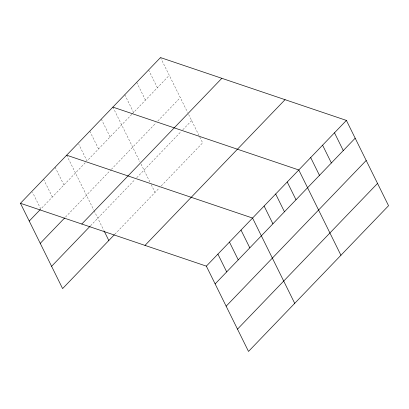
<?xml version="1.0" encoding="UTF-8"?>
<svg xmlns="http://www.w3.org/2000/svg" width="409" height="409" viewBox="0 0 409 409"><rect width="100%" height="100%" fill="white"/><g stroke="black" fill="none" stroke-linecap="round" stroke-linejoin="round"><path stroke-width="0.31" stroke-dasharray="2.04 1.53" d="M85.292 162.736L40.788 209.045L32.551 192.378M131.805 114.336L87.005 160.957L78.768 144.29M132.245 113.881L169.28 75.343M65.496 217.077L110.854 169.878M111.279 169.433L156.044 122.858M157.808 121.023L180.292 97.623M90.532 225.783L135.036 179.474M136.749 177.695L181.059 131.591M182.823 129.755L191.637 120.578M114.811 234.26L159.444 187.818M161.207 185.983L202.649 142.864L199.347 136.177M160.497 57.567L187.588 112.383M188.667 114.566L199.071 135.619M148.59 69.954L157.378 87.73M136.688 82.342L145.471 100.118M124.786 94.73L133.569 112.501M112.879 107.112L139.97 161.928M141.049 164.116L150.077 182.378M151.182 184.607L155.037 192.409M101.325 119.137L110.113 136.913M89.77 131.156L98.559 148.932M66.667 155.2L93.758 210.016M94.024 210.563L103.866 230.471M55.113 167.225L63.896 185.001M43.559 179.244L52.342 197.02"/><path stroke-width="0.61" d="M20.45 203.288L160.497 57.567L346.397 120.415L388.55 205.712L248.503 351.433L206.351 266.136L20.45 203.288L62.603 288.585L114.382 234.705M29.233 221.064L40.363 209.49M40.246 243.345L64.637 217.966M81.795 224.03L221.842 78.308M51.59 266.305L90.103 226.228M145.001 245.4L285.047 99.678M206.351 266.136L346.397 120.415M215.134 283.912L355.181 138.191M226.146 306.193L366.193 160.471M237.491 329.148L377.538 183.426M112.879 107.112L298.78 169.96L340.932 255.257M66.667 155.2L252.563 218.048L294.72 303.345M334.49 132.802L343.279 150.578M322.589 145.19L331.372 162.966M310.682 157.577L319.47 175.349M287.225 181.985L296.009 199.761M275.671 194.004L284.459 211.78M264.117 206.029L272.905 223.805M241.013 230.073L249.797 247.849M229.459 242.092L238.242 259.868M217.905 254.117L226.688 271.893M104.142 231.024L108.82 240.497"/></g></svg>
